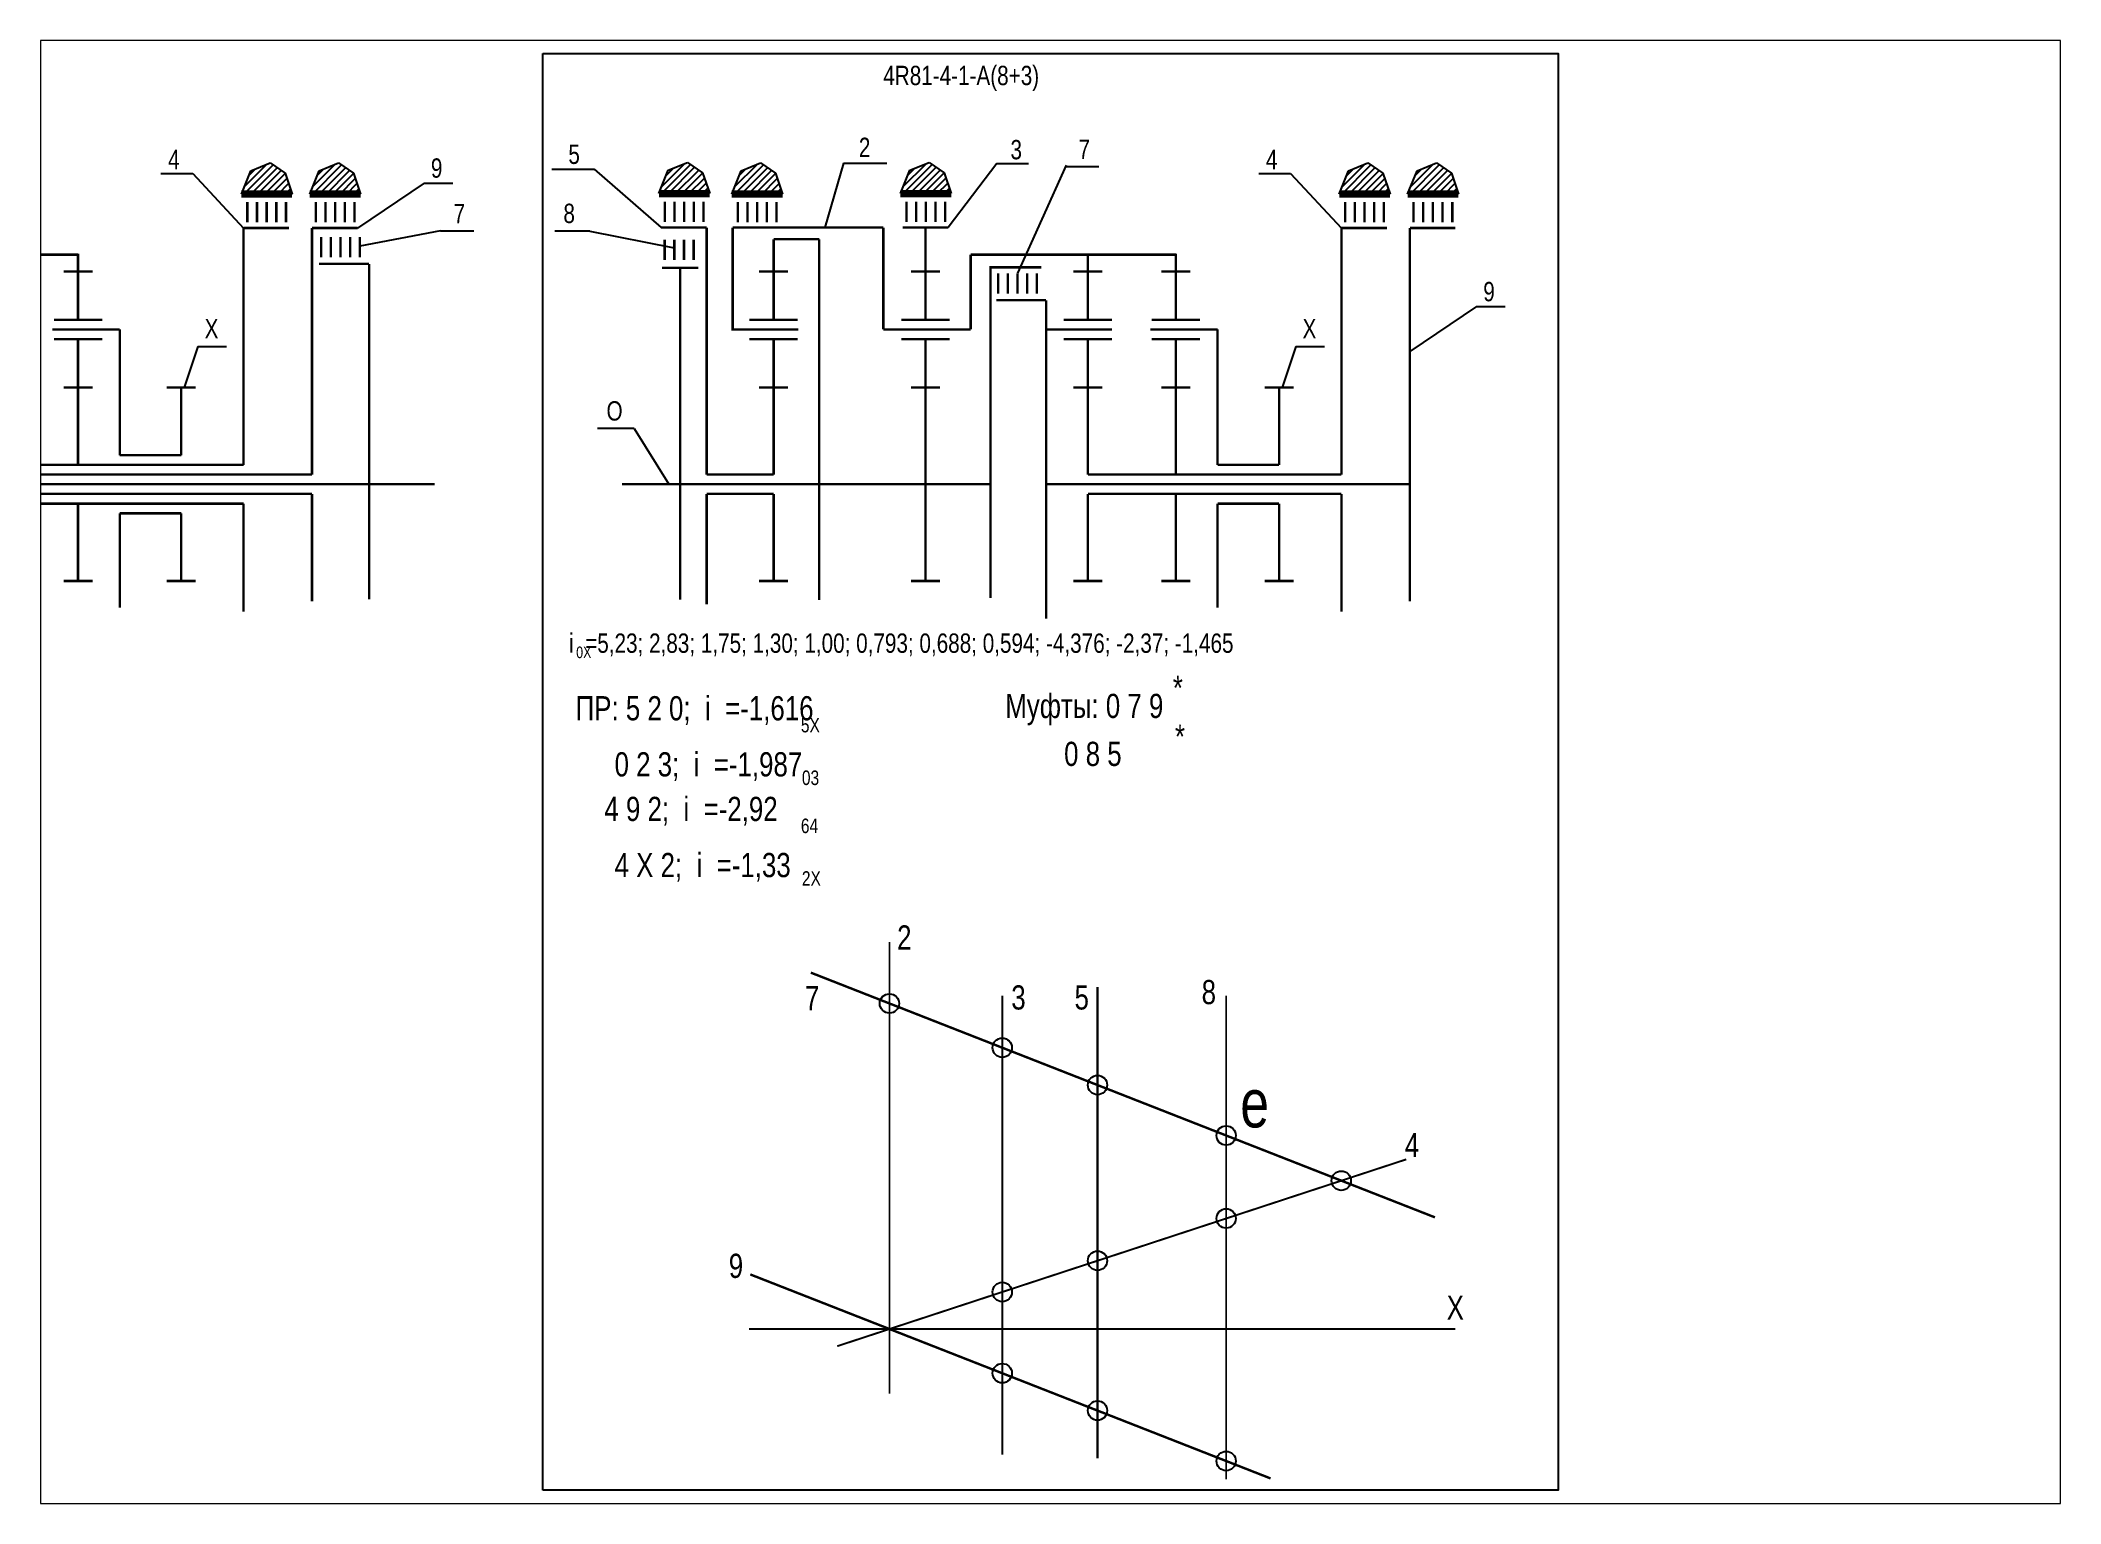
# Paper-space layout 'Layout1' of a CAD drawing. Extents: x 28 to 251, y 20 to 181.
# The model-space entities are those that its viewports show. They can reach past a viewport. Long polylines and large blocks are cut down to what shows.
import ezdxf

# ---------------------------------------------------------------- set-up
doc = ezdxf.new("R2010")
doc.units = 0
doc.header["$LTSCALE"] = 15
doc.layers.get('0').update_dxf_attribs({"linetype": 'CONTINUOUS'})
doc.layers.add('DIM', color=92, linetype='CONTINUOUS')
doc.layers.add('MAIN', color=5, linetype='CONTINUOUS')
doc.styles.add('AMK', font='amk.shx', dxfattribs={"width": 0.8})

msp = doc.modelspace()

# ---------------------------------------------------------------- hatches: boundary and pattern name
at = {"layer": 'DIM'}
h = msp.add_hatch(dxfattribs=at)
h.set_pattern_fill('_USER', color=0, angle=45, style=0, pattern_type=0)
h.set_pattern_definition([(45, (-162.4946, -4.873), (-0.7071068, 0.7071068), [])])
h.paths.add_polyline_path([(-412.79, 425.65), (-414.73, 420.83), (-404.24, 420.83), (-405.69, 425.15), (-408.8, 427.26)])
h = msp.add_hatch(dxfattribs=at)
h.set_pattern_fill('_USER', color=0, angle=45, style=0, pattern_type=0)
h.set_pattern_definition([(45, (-148.3563, -4.873), (-0.7071068, 0.7071068), [])])
h.paths.add_polyline_path([(-398.65, 425.65), (-400.6, 420.83), (-390.1, 420.83), (-391.55, 425.15), (-394.66, 427.26)])
h = msp.add_hatch(dxfattribs=at)
h.set_pattern_fill('_USER', color=0, angle=45, style=0, pattern_type=0)
h.set_pattern_definition([(45, (-76.1565, -4.7831), (-0.7071068, 0.7071068), [])])
h.paths.add_polyline_path([(-326.45, 425.74), (-328.4, 420.92), (-317.9, 420.92), (-319.35, 425.24), (-322.46, 427.35)])
h = msp.add_hatch(dxfattribs=at)
h.set_pattern_fill('_USER', color=0, angle=45, style=0, pattern_type=0)
h.set_pattern_definition([(45, (-61.0879, -4.8705), (-0.7071068, 0.7071068), [])])
h.paths.add_polyline_path([(-311.38, 425.65), (-313.33, 420.83), (-302.83, 420.83), (-304.28, 425.15), (-307.4, 427.27)])
h = msp.add_hatch(dxfattribs=at)
h.set_pattern_fill('_USER', color=0, angle=45, style=0, pattern_type=0)
h.set_pattern_definition([(45, (-26.214, -4.7831), (-0.7071068, 0.7071068), [])])
h.paths.add_polyline_path([(-276.51, 425.74), (-278.45, 420.92), (-267.96, 420.92), (-269.41, 425.24), (-272.52, 427.35)])
h = msp.add_hatch(dxfattribs=at)
h.set_pattern_fill('_USER', color=0, angle=45, style=0, pattern_type=0)
h.set_pattern_definition([(45, (64.5257, -4.873), (-0.7071068, 0.7071068), [])])
h.paths.add_polyline_path([(-185.77, 425.65), (-187.71, 420.83), (-177.22, 420.83), (-178.67, 425.15), (-181.78, 427.26)])
h = msp.add_hatch(dxfattribs=at)
h.set_pattern_fill('_USER', color=0, angle=45, style=0, pattern_type=0)
h.set_pattern_definition([(45, (78.664, -4.873), (-0.7071068, 0.7071068), [])])
h.paths.add_polyline_path([(-171.63, 425.65), (-173.58, 420.83), (-163.08, 420.83), (-164.53, 425.15), (-167.64, 427.26)])

# ---------------------------------------------------------------- linework, layer by layer
at = {"const_width": 0.4}
for points in [[(-280.72, 266.24), (-280.72, 172.82)], [(-257.4, 255.14), (-257.4, 160.27)], [(-211.1, 255.14), (-211.1, 155.11)], [(-291.52, 182.67), (-173.85, 221.29)]]:
    msp.add_lwpolyline(points, dxfattribs=at)
at = {"layer": 'DIM', "color": 0}
for p, q in [((-412.79, 425.65), (-408.8, 427.26)), ((-408.8, 427.26), (-405.69, 425.15)), ((-398.65, 425.65), (-394.66, 427.26)), ((-394.66, 427.26), (-391.55, 425.15)), ((-326.45, 425.74), (-322.46, 427.35)), ((-322.46, 427.35), (-319.35, 425.24)), ((-311.38, 425.65), (-307.4, 427.27)), ((-307.4, 427.27), (-304.28, 425.15)), ((-290.21, 427.2), (-294.1, 413.9)), ((-290.21, 427.2), (-281.27, 427.2)), ((-276.51, 425.74), (-272.52, 427.35)), ((-272.52, 427.35), (-269.41, 425.24)), ((-258.53, 427.17), (-268.58, 413.9)), ((-258.53, 427.17), (-251.97, 427.17)), ((-244.2, 426.79), (-254.26, 404.51)), ((-244.32, 426.53), (-237.46, 426.53)), ((-185.77, 425.65), (-181.78, 427.26)), ((-181.78, 427.26), (-178.67, 425.15)), ((-171.63, 425.65), (-167.64, 427.26)), ((-167.64, 427.26), (-164.53, 425.15)), ((-431.37, 425.1), (-424.8, 425.1)), ((-424.8, 425.1), (-414.27, 413.81)), ((-414.73, 420.83), (-412.79, 425.65)), ((-405.69, 425.15), (-404.24, 420.83)), ((-400.6, 420.83), (-398.65, 425.65)), ((-391.55, 425.15), (-390.1, 420.83)), ((-376.92, 423.1), (-390.72, 413.81)), ((-376.92, 423.1), (-371.01, 423.1)), ((-350.52, 425.95), (-341.8, 425.95)), ((-341.8, 425.95), (-327.93, 413.9)), ((-328.4, 420.92), (-326.45, 425.74)), ((-319.35, 425.24), (-317.9, 420.92)), ((-313.33, 420.83), (-311.38, 425.65)), ((-304.28, 425.15), (-302.83, 420.83)), ((-278.45, 420.92), (-276.51, 425.74)), ((-269.41, 425.24), (-267.96, 420.92)), ((-204.35, 425.1), (-197.78, 425.1)), ((-197.78, 425.1), (-187.25, 413.81)), ((-187.71, 420.83), (-185.77, 425.65)), ((-178.67, 425.15), (-177.22, 420.83)), ((-173.58, 420.83), (-171.63, 425.65)), ((-164.53, 425.15), (-163.08, 420.83)), ((-413.48, 420.64), (-406.57, 420.64)), ((-399.34, 420.64), (-392.43, 420.64)), ((-327.14, 420.73), (-320.23, 420.73)), ((-277.2, 420.73), (-270.29, 420.73)), ((-186.46, 420.64), (-179.55, 420.64)), ((-172.32, 420.64), (-165.41, 420.64)), ((-373.54, 413.2), (-390.25, 410.08)), ((-373.54, 413.2), (-366.67, 413.2)), ((-342.66, 413.15), (-349.92, 413.15)), ((-342.66, 413.15), (-325.21, 409.72)), ((-159.31, 397.56), (-173.11, 388.27)), ((-159.31, 397.56), (-153.4, 397.56)), ((-423.72, 389.3), (-426.53, 380.84)), ((-423.72, 389.3), (-417.81, 389.3)), ((-196.7, 389.3), (-199.51, 380.84)), ((-196.7, 389.3), (-190.79, 389.3)), ((-333.49, 372.4), (-341.09, 372.4)), ((-333.49, 372.4), (-326.35, 360.84))]:
    msp.add_line(p, q, dxfattribs=at)
for points, const_width in [([(-414.27, 413.81), (-414.27, 364.84)], 0.5), ([(-400.13, 413.81), (-400.13, 362.84)], 0.5), ([(-318.52, 413.9), (-318.52, 362.84)], 0.5), ([(-308.92, 392.84), (-313.15, 392.84), (-313.15, 413.9)], 0.5), ([(-281.99, 413.9), (-313.15, 413.9)], 0.5), ([(-281.99, 392.84), (-281.99, 413.9)], 0.5), ([(-187.25, 413.81), (-187.25, 362.84)], 0.5), ([(-173.11, 413.81), (-173.11, 360.84)], 0.5), ([(-304.67, 411.49), (-295.24, 411.49)], 0.5), ([(-295.24, 411.49), (-295.24, 336.91)], 0.5), ([(-448.51, 408.3), (-480.18, 408.3)], 0.5), ([(-388.31, 337.06), (-388.31, 406.39)], 0.5), ([(-327.78, 405.6), (-320.23, 405.6)], 0.5), ([(-324.01, 405.6), (-324.01, 336.98)], 0.5), ([(-221.49, 408.3), (-263.93, 408.3)], 0.5), ([(-263.93, 392.84), (-263.93, 408.3)], 0.5), ([(-259.84, 337.33), (-259.84, 405.69), (-249.33, 405.69)], 0.5), ([(-248.32, 392.84), (-248.32, 398.88)], 0.5), ([(-439.89, 392.84), (-439.89, 366.84)], 0.5), ([(-244.32, 392.84), (-248.32, 392.84), (-248.32, 360.84)], 0.5), ([(-212.87, 392.84), (-212.87, 364.84)], 0.5), ([(-466.72, 364.84), (-414.27, 364.84)], 0.5), ([(-439.89, 366.84), (-427.17, 366.84)], 0.5), ([(-439.89, 364.84), (-427.17, 364.84)], 0.5), ([(-212.87, 364.84), (-200.15, 364.84)], 0.5), ([(-212.87, 364.84), (-200.15, 364.84)], 0.5), ([(-486.86, 360.84), (-374.79, 360.84)], 0.5), ([(-475.34, 362.84), (-400.13, 362.84)], 0.5), ([(-475.34, 360.84), (-436.11, 360.84)], 0.5), ([(-336.05, 360.84), (-259.84, 360.84)], 0.5), ([(-318.52, 362.84), (-304.67, 362.84)], 0.5), ([(-248.32, 360.84), (-209.09, 360.84)], 0.5), ([(-248.32, 360.84), (-173.11, 360.84)], 0.5), ([(-248.32, 360.84), (-248.32, 333.03)], 0.5), ([(-239.7, 362.84), (-187.25, 362.84)], 0.5), ([(-173.11, 360.84), (-173.11, 336.62)], 0.5), ([(-475.34, 358.84), (-400.13, 358.84)], 0.5), ([(-466.72, 356.84), (-414.27, 356.84)], 0.5), ([(-439.89, 356.84), (-427.17, 356.84)], 0.5), ([(-439.89, 354.84), (-439.89, 335.35)], 0.5), ([(-439.89, 354.84), (-427.17, 354.84)], 0.5), ([(-414.27, 356.84), (-414.27, 334.49)], 0.5), ([(-400.13, 358.84), (-400.13, 336.62)], 0.5), ([(-318.52, 358.84), (-304.67, 358.84)], 0.5), ([(-318.52, 358.84), (-318.52, 335.99)], 0.5), ([(-239.7, 358.84), (-187.25, 358.84)], 0.5), ([(-212.87, 356.84), (-200.15, 356.84)], 0.5), ([(-212.87, 356.84), (-200.15, 356.84)], 0.5), ([(-212.87, 356.84), (-212.87, 335.35)], 0.5), ([(-187.25, 358.84), (-187.25, 334.49)], 0.5), ([(-167.93, 209.3), (-296.99, 259.89)], 0.5), ([(-237.7, 256.94), (-237.7, 159.48)], 0.5), ([(-201.92, 155.33), (-309.5, 197.5)], 0.5), ([(-309.78, 186.22), (-163.68, 186.22)], 0.4)]:
    msp.add_lwpolyline(points, dxfattribs=dict(at, const_width=const_width))
for centre in [(-280.72, 253.51), (-257.4, 244.37), (-237.7, 236.65), (-211.1, 226.22), (-187.29, 216.88), (-211.1, 209.07), (-237.7, 200.34), (-257.4, 193.87), (-257.4, 177.08), (-237.7, 169.36), (-211.1, 158.93)]:
    msp.add_circle(centre, 2, dxfattribs=at)
at = {"layer": 'MAIN'}
for points in [[(-352.43, 152.87), (-352.43, 449.87)], [(-352.43, 449.87), (-142.43, 449.87), (-142.43, 152.87), (-352.43, 152.87)]]:
    msp.add_lwpolyline(points, dxfattribs=at)
at = {"layer": 'MAIN', "color": 0}
for points, const_width in [([(-414.73, 420.83), (-404.24, 420.83)], 1.5), ([(-405.5, 419.18), (-405.5, 414.98)], 0.5), ([(-400.6, 420.83), (-390.1, 420.83)], 1.5), ([(-391.36, 419.18), (-391.36, 414.98)], 0.5), ([(-328.4, 420.92), (-317.9, 420.92)], 1.5), ([(-319.16, 419.27), (-319.16, 415.07)], 0.5), ([(-313.33, 420.83), (-302.83, 420.83)], 1.5), ([(-304.09, 419.18), (-304.09, 414.98)], 0.5), ([(-278.45, 420.92), (-267.96, 420.92)], 1.5), ([(-269.22, 419.27), (-269.22, 415.07)], 0.5), ([(-187.71, 420.83), (-177.22, 420.83)], 1.5), ([(-178.48, 419.18), (-178.48, 414.98)], 0.5), ([(-173.58, 420.83), (-163.08, 420.83)], 1.5), ([(-164.34, 419.18), (-164.34, 414.98)], 0.5), ([(-414.27, 413.81), (-404.86, 413.81)], 0.5), ([(-400.13, 413.81), (-390.72, 413.81)], 0.5), ([(-327.93, 413.9), (-318.52, 413.9)], 0.5), ([(-277.99, 413.9), (-268.58, 413.9)], 0.5), ([(-273.28, 404.84), (-273.28, 413.9)], 0.5), ([(-187.25, 413.81), (-177.84, 413.81)], 0.5), ([(-173.11, 413.81), (-163.7, 413.81)], 0.5), ([(-390.25, 411.97), (-390.25, 407.77)], 0.5), ([(-321.21, 411.38), (-321.21, 407.19)], 0.5), ([(-304.67, 404.84), (-304.67, 411.49)], 0.5), ([(-448.51, 394.84), (-448.51, 408.51)], 0.5), ([(-398.65, 406.39), (-388.31, 406.39)], 0.5), ([(-239.7, 404.84), (-239.7, 408.3)], 0.5), ([(-221.49, 394.84), (-221.49, 408.51)], 0.5), ([(-448.51, 404.84), (-451.51, 404.84)], 0.5), ([(-448.51, 404.84), (-445.51, 404.84)], 0.5), ([(-304.67, 404.84), (-307.67, 404.84)], 0.5), ([(-304.67, 394.84), (-304.67, 404.84)], 0.5), ([(-304.67, 404.84), (-301.67, 404.84)], 0.5), ([(-273.28, 404.84), (-276.28, 404.84)], 0.5), ([(-273.28, 394.84), (-273.28, 404.84)], 0.5), ([(-273.28, 404.84), (-270.28, 404.84)], 0.5), ([(-250.26, 404.46), (-250.26, 400.26)], 0.5), ([(-239.7, 404.84), (-242.7, 404.84)], 0.5), ([(-239.7, 394.84), (-239.7, 404.84)], 0.5), ([(-239.7, 404.84), (-236.7, 404.84)], 0.5), ([(-221.49, 404.84), (-224.49, 404.84)], 0.5), ([(-221.49, 404.84), (-218.49, 404.84)], 0.5), ([(-258.65, 398.88), (-248.32, 398.88)], 0.5), ([(-439.89, 392.84), (-453.82, 392.84)], 0.5), ([(-299.54, 392.84), (-308.92, 392.84)], 0.5), ([(-263.93, 392.84), (-281.99, 392.84)], 0.5), ([(-234.71, 392.84), (-244.32, 392.84)], 0.5), ([(-212.87, 392.84), (-226.8, 392.84)], 0.5), ([(-448.51, 390.84), (-453.51, 390.84)], 0.5), ([(-448.51, 380.84), (-448.51, 390.84), (-443.51, 390.84)], 0.5), ([(-304.67, 390.84), (-309.67, 390.84)], 0.5), ([(-304.67, 380.84), (-304.67, 390.84), (-299.67, 390.84)], 0.5), ([(-273.28, 390.84), (-278.28, 390.84)], 0.5), ([(-273.28, 380.84), (-273.28, 390.84), (-268.28, 390.84)], 0.5), ([(-239.7, 390.84), (-244.7, 390.84)], 0.5), ([(-239.7, 380.84), (-239.7, 390.84), (-234.7, 390.84)], 0.5), ([(-221.49, 390.84), (-226.49, 390.84)], 0.5), ([(-221.49, 380.84), (-221.49, 390.84), (-216.49, 390.84)], 0.5), ([(-448.51, 380.84), (-451.51, 380.84)], 0.5), ([(-448.51, 364.84), (-448.51, 380.84)], 0.5), ([(-448.51, 380.84), (-445.51, 380.84)], 0.5), ([(-427.17, 380.84), (-430.17, 380.84)], 0.5), ([(-427.17, 380.84), (-424.17, 380.84)], 0.5), ([(-427.17, 366.84), (-427.17, 380.84)], 0.5), ([(-304.67, 380.84), (-307.67, 380.84)], 0.5), ([(-304.67, 362.84), (-304.67, 380.84)], 0.5), ([(-304.67, 380.84), (-301.67, 380.84)], 0.5), ([(-273.28, 380.84), (-276.28, 380.84)], 0.5), ([(-273.28, 360.84), (-273.28, 380.84)], 0.5), ([(-273.28, 380.84), (-270.28, 380.84)], 0.5), ([(-239.7, 380.84), (-242.7, 380.84)], 0.5), ([(-239.7, 362.84), (-239.7, 380.84)], 0.5), ([(-239.7, 380.84), (-236.7, 380.84)], 0.5), ([(-221.49, 380.84), (-224.49, 380.84)], 0.5), ([(-221.49, 362.84), (-221.49, 380.84)], 0.5), ([(-221.49, 380.84), (-218.49, 380.84)], 0.5), ([(-200.15, 380.84), (-203.15, 380.84)], 0.5), ([(-200.15, 380.84), (-197.15, 380.84)], 0.5), ([(-200.15, 364.84), (-200.15, 380.84)], 0.5), ([(-273.28, 360.84), (-273.28, 340.84)], 0.5), ([(-448.51, 356.84), (-448.51, 340.84)], 0.5), ([(-427.17, 354.84), (-427.17, 340.84)], 0.5), ([(-304.67, 358.84), (-304.67, 340.84)], 0.5), ([(-239.7, 358.84), (-239.7, 340.84)], 0.5), ([(-221.49, 358.84), (-221.49, 340.84)], 0.5), ([(-200.15, 356.84), (-200.15, 340.84)], 0.5), ([(-448.51, 340.84), (-451.51, 340.84)], 0.5), ([(-448.51, 340.84), (-445.51, 340.84)], 0.5), ([(-427.17, 340.84), (-430.17, 340.84)], 0.5), ([(-427.17, 340.84), (-424.17, 340.84)], 0.5), ([(-304.67, 340.84), (-307.67, 340.84)], 0.5), ([(-304.67, 340.84), (-301.67, 340.84)], 0.5), ([(-273.28, 340.84), (-276.28, 340.84)], 0.5), ([(-273.28, 340.84), (-270.28, 340.84)], 0.5), ([(-239.7, 340.84), (-242.7, 340.84)], 0.5), ([(-239.7, 340.84), (-236.7, 340.84)], 0.5), ([(-221.49, 340.84), (-224.49, 340.84)], 0.5), ([(-221.49, 340.84), (-218.49, 340.84)], 0.5), ([(-200.15, 340.84), (-203.15, 340.84)], 0.5), ([(-200.15, 340.84), (-197.15, 340.84)], 0.5)]:
    msp.add_lwpolyline(points, dxfattribs=dict(at, const_width=const_width))
for points in [[(-413.5, 419.18, 0.5, 0.5, 0), (-413.5, 414.98, 0.5, 0.5, 0)], [(-411.5, 419.18, 0.5, 0.5, 0), (-411.5, 414.98, 0.5, 0.5, 0)], [(-409.5, 419.18, 0.5, 0.5, 0), (-409.5, 414.98, 0.5, 0.5, 0)], [(-407.5, 419.18, 0.5, 0.5, 0), (-407.5, 414.98, 0.5, 0.5, 0)], [(-399.36, 419.18, 0.5, 0.5, 0), (-399.36, 414.98, 0.5, 0.5, 0)], [(-397.36, 419.18, 0.5, 0.5, 0), (-397.36, 414.98, 0.5, 0.5, 0)], [(-395.36, 419.18, 0.5, 0.5, 0), (-395.36, 414.98, 0.5, 0.5, 0)], [(-393.36, 419.18, 0.5, 0.5, 0), (-393.36, 414.98, 0.5, 0.5, 0)], [(-327.16, 419.27, 0.5, 0.5, 0), (-327.16, 415.07, 0.5, 0.5, 0)], [(-325.16, 419.27, 0.5, 0.5, 0), (-325.16, 415.07, 0.5, 0.5, 0)], [(-323.16, 419.27, 0.5, 0.5, 0), (-323.16, 415.07, 0.5, 0.5, 0)], [(-321.16, 419.27, 0.5, 0.5, 0), (-321.16, 415.07, 0.5, 0.5, 0)], [(-312.09, 419.18, 0.5, 0.5, 0), (-312.09, 414.98, 0.5, 0.5, 0)], [(-310.09, 419.18, 0.5, 0.5, 0), (-310.09, 414.98, 0.5, 0.5, 0)], [(-308.09, 419.18, 0.5, 0.5, 0), (-308.09, 414.98, 0.5, 0.5, 0)], [(-306.09, 419.18, 0.5, 0.5, 0), (-306.09, 414.98, 0.5, 0.5, 0)], [(-277.22, 419.27, 0.5, 0.5, 0), (-277.22, 415.07, 0.5, 0.5, 0)], [(-275.22, 419.27, 0.5, 0.5, 0), (-275.22, 415.07, 0.5, 0.5, 0)], [(-273.22, 419.27, 0.5, 0.5, 0), (-273.22, 415.07, 0.5, 0.5, 0)], [(-271.22, 419.27, 0.5, 0.5, 0), (-271.22, 415.07, 0.5, 0.5, 0)], [(-186.48, 419.18, 0.5, 0.5, 0), (-186.48, 414.98, 0.5, 0.5, 0)], [(-184.48, 419.18, 0.5, 0.5, 0), (-184.48, 414.98, 0.5, 0.5, 0)], [(-182.48, 419.18, 0.5, 0.5, 0), (-182.48, 414.98, 0.5, 0.5, 0)], [(-180.48, 419.18, 0.5, 0.5, 0), (-180.48, 414.98, 0.5, 0.5, 0)], [(-172.34, 419.18, 0.5, 0.5, 0), (-172.34, 414.98, 0.5, 0.5, 0)], [(-170.34, 419.18, 0.5, 0.5, 0), (-170.34, 414.98, 0.5, 0.5, 0)], [(-168.34, 419.18, 0.5, 0.5, 0), (-168.34, 414.98, 0.5, 0.5, 0)], [(-166.34, 419.18, 0.5, 0.5, 0), (-166.34, 414.98, 0.5, 0.5, 0)], [(-398.25, 411.97, 0.5, 0.5, 0), (-398.25, 407.77, 0.5, 0.5, 0)], [(-396.25, 411.97, 0.5, 0.5, 0), (-396.25, 407.77, 0.5, 0.5, 0)], [(-394.25, 411.97, 0.5, 0.5, 0), (-394.25, 407.77, 0.5, 0.5, 0)], [(-392.25, 411.97, 0.5, 0.5, 0), (-392.25, 407.77, 0.5, 0.5, 0)], [(-327.21, 411.38, 0.5, 0.5, 0), (-327.21, 407.19, 0.5, 0.5, 0)], [(-325.21, 411.38, 0.5, 0.5, 0), (-325.21, 407.19, 0.5, 0.5, 0)], [(-323.21, 411.38, 0.5, 0.5, 0), (-323.21, 407.19, 0.5, 0.5, 0)], [(-258.26, 404.46, 0.5, 0.5, 0), (-258.26, 400.26, 0.5, 0.5, 0)], [(-256.26, 404.46, 0.5, 0.5, 0), (-256.26, 400.26, 0.5, 0.5, 0)], [(-254.26, 404.46, 0.5, 0.5, 0), (-254.26, 400.26, 0.5, 0.5, 0)], [(-252.26, 404.46, 0.5, 0.5, 0), (-252.26, 400.26, 0.5, 0.5, 0)], [(-443.51, 394.84, 0.5, 0.5, 0), (-453.51, 394.84, 0.5, 0.5, 0)], [(-299.67, 394.84, 0.5, 0.5, 0), (-309.67, 394.84, 0.5, 0.5, 0)], [(-268.28, 394.84, 0.5, 0.5, 0), (-278.28, 394.84, 0.5, 0.5, 0)], [(-234.7, 394.84, 0.5, 0.5, 0), (-244.7, 394.84, 0.5, 0.5, 0)], [(-216.49, 394.84, 0.5, 0.5, 0), (-226.49, 394.84, 0.5, 0.5, 0)]]:
    msp.add_lwpolyline(points, format="xyseb", dxfattribs=at)

# ---------------------------------------------------------------- texts
at = {"layer": 'DIM', "color": 0, "style": 'AMK', "width": 0.8}
for s, height, p in [('4R81-4-1-A(8+3)', 4, (-282, 443.35)), ('5', 4, (-347.12, 427.06)), ('2', 4, (-287.05, 428.49)), ('3', 4, (-255.7, 428.02)), ('7', 4, (-241.64, 428.09)), ('4', 4, (-429.89, 425.98)), ('9', 4, (-375.54, 424.21)), ('4', 4, (-202.87, 425.98)), ('7', 4, (-370.86, 414.77)), ('8', 4, (-348.14, 414.84)), ('9', 4, (-157.93, 398.67)), ('X', 4, (-422.33, 391.02)), ('X', 4, (-195.31, 391.02)), ('O', 4, (-339.23, 374.01)), ('i  =5,23; 2,83; 1,75; 1,30; 1,00; 0,793; 0,688; 0,594; -4,376; -2,37; -1,465', 4, (-346.97, 326)), ('0X', 2.4, (-345.5, 324.9)), ('Муфты: 0 7 9', 5, (-256.78, 312.52)), ('*', 5, (-222.12, 316.25)), (' ПР: 5 2 0;  i  =-1,616', 5, (-347.1, 312.04)), ('5X', 3, (-299.04, 309.56)), ('*', 5, (-221.69, 306.18)), ('    0 2 3;  i  =-1,987', 5, (-343.51, 300.45)), ('       0 8 5', 5, (-255.01, 302.61)), ('03', 3, (-298.83, 298.67)), ('     4 9 2;  i  =-2,92', 5, (-347.1, 291.23)), ('64', 3, (-299.04, 288.74)), ('    4 X 2;  i  =-1,33', 5, (-343.51, 279.63)), ('2X', 3, (-298.83, 277.86)), ('2', 5, (-279.14, 264.66)), ('7', 5, (-298.21, 252.12)), ('3', 5, (-255.53, 252.26)), ('5', 5, (-242.45, 252.26)), ('8', 5, (-216.17, 253.37)), ('e', 10, (-208.18, 227.89)), ('4', 5, (-174.15, 221.76)), ('9', 5, (-313.95, 196.78)), ('X', 5, (-165.5, 188.14))]:
    msp.add_text(s, height=height, dxfattribs=at).set_placement(p)

psp = doc.layouts.get("Layout1")

# ---------------------------------------------------------------- viewports
at = {"layer": 'DIM', "color": 0}
psp.add_viewport(center=(139.22, 100.81), size=(222.76, 161.29), view_center_point=(-247.43, 301.37), view_height=302.4663, dxfattribs=at)

doc.saveas('drawing.dxf')
